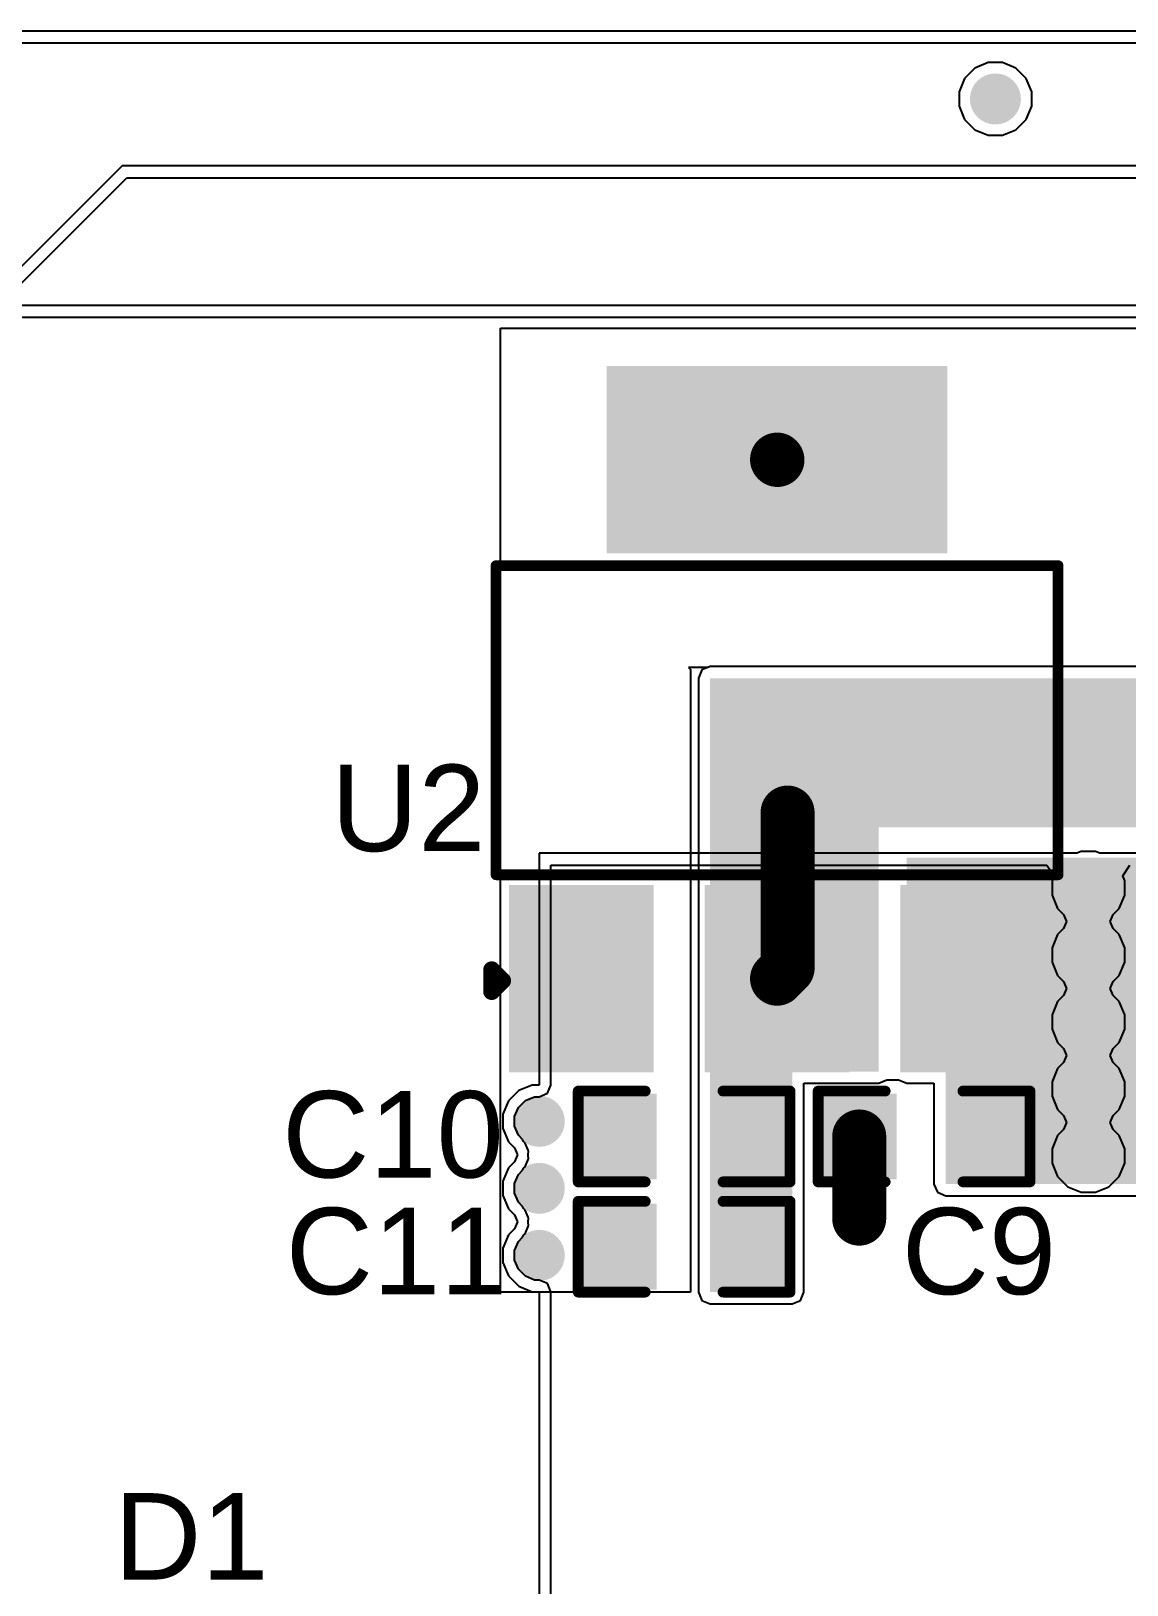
# Model space of a CAD drawing. Header units: millimetres. Extents: x -0.34 to 5.78, y -0.39 to 4.37.
# Drawn here: x 1.184 to 1.691, y 0.53 to 1.248 of the extents above; entities that cross this region are included whole.
import ezdxf

# ---------------------------------------------------------------- set-up
doc = ezdxf.new("R2010")
doc.units = ezdxf.units.MM
doc.header["$MEASUREMENT"] = 0
for name, color, linetype in [('BottomLayer', 5, 'Continuous'), ('BottomSolder', 6, 'Continuous'), ('TopLayer', 1, 'Continuous'), ('TopOverlay', 2, 'Continuous'), ('TopPaste', 8, 'Continuous'), ('TopSolder', 216, 'Continuous'), ('ViaHoleLayer', 16, 'Continuous')]:
    doc.layers.add(name, color=color, linetype=linetype)
doc.styles.add('Arial', font='', dxfattribs={"height": 0.2})
doc.styles.get('Arial').set_extended_font_data('Arial')

# ---------------------------------------------------------------- blocks, each defined once
blk = doc.blocks.new('SOT__223_15')
at = {"layer": 'TopLayer'}
for points in [[(-0.0748, 0.15945), (0.0748, 0.15945), (0.0748, 0.08071), (-0.0748, 0.08071)], [(-0.12008, -0.08071), (-0.06102, -0.08071), (-0.06102, -0.15945), (-0.12008, -0.15945)], [(-0.02953, -0.08071), (0.02953, -0.08071), (0.02953, -0.15945), (-0.02953, -0.15945)], [(0.06102, -0.08071), (0.12008, -0.08071), (0.12008, -0.15945), (0.06102, -0.15945)]]:
    blk.add_hatch(color=1, dxfattribs=at).paths.add_polyline_path(points)
at = {"layer": 'TopPaste'}
for points in [[(-0.0748, 0.15945), (0.0748, 0.15945), (0.0748, 0.08071), (-0.0748, 0.08071)], [(-0.12008, -0.08071), (-0.06102, -0.08071), (-0.06102, -0.15945), (-0.12008, -0.15945)], [(-0.02953, -0.08071), (0.02953, -0.08071), (0.02953, -0.15945), (-0.02953, -0.15945)], [(0.06102, -0.08071), (0.12008, -0.08071), (0.12008, -0.15945), (0.06102, -0.15945)]]:
    blk.add_hatch(color=8, dxfattribs=at).paths.add_polyline_path(points)
at = {"layer": 'TopSolder'}
for points in [[(-0.0788, 0.16345), (0.0788, 0.16345), (0.0788, 0.07671), (-0.0788, 0.07671)], [(-0.12408, -0.07671), (-0.05702, -0.07671), (-0.05702, -0.16345), (-0.12408, -0.16345)], [(-0.03353, -0.07671), (0.03353, -0.07671), (0.03353, -0.16345), (-0.03353, -0.16345)], [(0.05702, -0.07671), (0.12408, -0.07671), (0.12408, -0.16345), (0.05702, -0.16345)]]:
    blk.add_hatch(color=216, dxfattribs=at).paths.add_polyline_path(points)
at = {"layer": 'TopOverlay'}
for points, const_width in [([(-0.13, 0.071), (0.13, 0.071)], 0.005), ([(-0.13, -0.072), (-0.13, 0.071)], 0.005), ([(0.13, -0.072), (0.13, 0.071)], 0.005), ([(-0.13, -0.072), (0.13, -0.072)], 0.005), ([(-0.132, -0.116), (-0.127, -0.121)], 0.00787), ([(-0.132, -0.126), (-0.132, -0.116)], 0.00787), ([(-0.132, -0.126), (-0.127, -0.121)], 0.00787)]:
    blk.add_lwpolyline(points, dxfattribs=dict(at, const_width=const_width))
for points, const_width in [([(-0.13125, 0.071, 1), (-0.12875, 0.071, 1)], 0.0025), ([(-0.13125, 0.071, 1), (-0.12875, 0.071, 1)], 0.0025), ([(0.12875, 0.071, 1), (0.13125, 0.071, 1)], 0.0025), ([(0.12875, 0.071, 1), (0.13125, 0.071, 1)], 0.0025), ([(-0.13125, -0.072, 1), (-0.12875, -0.072, 1)], 0.0025), ([(-0.13125, -0.072, 1), (-0.12875, -0.072, 1)], 0.0025), ([(0.12875, -0.072, 1), (0.13125, -0.072, 1)], 0.0025), ([(0.12875, -0.072, 1), (0.13125, -0.072, 1)], 0.0025), ([(-0.13397, -0.116, 1), (-0.13003, -0.116, 1)], 0.00394), ([(-0.13397, -0.116, 1), (-0.13003, -0.116, 1)], 0.00394), ([(-0.13397, -0.126, 1), (-0.13003, -0.126, 1)], 0.00394), ([(-0.13397, -0.126, 1), (-0.13003, -0.126, 1)], 0.00394), ([(-0.12897, -0.121, 1), (-0.12503, -0.121, 1)], 0.00394), ([(-0.12897, -0.121, 1), (-0.12503, -0.121, 1)], 0.00394)]:
    blk.add_lwpolyline(points, format="xyb", close=True, dxfattribs=dict(at, const_width=const_width))
blk = doc.blocks.new('C___0603_139')
at = {"layer": 'TopLayer'}
for points in [[(-0.015, 0.0175), (-0.015, -0.0175), (-0.045, -0.0175), (-0.045, 0.0175)], [(0.045, 0.0175), (0.045, -0.0175), (0.015, -0.0175), (0.015, 0.0175)]]:
    blk.add_hatch(color=1, dxfattribs=at).paths.add_polyline_path(points)
at = {"layer": 'TopPaste'}
for points in [[(-0.015, 0.0175), (-0.015, -0.0175), (-0.045, -0.0175), (-0.045, 0.0175)], [(0.045, 0.0175), (0.045, -0.0175), (0.015, -0.0175), (0.015, 0.0175)]]:
    blk.add_hatch(color=8, dxfattribs=at).paths.add_polyline_path(points)
at = {"layer": 'TopSolder'}
for points in [[(-0.01264, 0.01986), (-0.01264, -0.01986), (-0.04736, -0.01986), (-0.04736, 0.01986)], [(0.04736, 0.01986), (0.04736, -0.01986), (0.01264, -0.01986), (0.01264, 0.01986)]]:
    blk.add_hatch(color=216, dxfattribs=at).paths.add_polyline_path(points)
at = {"layer": 'TopOverlay', "const_width": 0.005}
for points in [[(-0.049, 0.021), (-0.018, 0.021)], [(-0.049, -0.021), (-0.049, 0.021)], [(0.018, 0.021), (0.049, 0.021)], [(0.049, -0.021), (0.049, 0.021)], [(-0.049, -0.021), (-0.018, -0.021)], [(0.018, -0.021), (0.049, -0.021)]]:
    blk.add_lwpolyline(points, dxfattribs=at)
at = {"layer": 'TopOverlay', "const_width": 0.0025}
for points in [[(-0.05025, 0.021, 1), (-0.04775, 0.021, 1)], [(-0.05025, 0.021, 1), (-0.04775, 0.021, 1)], [(-0.01925, 0.021, 1), (-0.01675, 0.021, 1)], [(0.01675, 0.021, 1), (0.01925, 0.021, 1)], [(0.04775, 0.021, 1), (0.05025, 0.021, 1)], [(0.04775, 0.021, 1), (0.05025, 0.021, 1)], [(-0.05025, -0.021, 1), (-0.04775, -0.021, 1)], [(-0.05025, -0.021, 1), (-0.04775, -0.021, 1)], [(-0.01925, -0.021, 1), (-0.01675, -0.021, 1)], [(0.01675, -0.021, 1), (0.01925, -0.021, 1)], [(0.04775, -0.021, 1), (0.05025, -0.021, 1)], [(0.04775, -0.021, 1), (0.05025, -0.021, 1)]]:
    blk.add_lwpolyline(points, format="xyb", close=True, dxfattribs=at)
blk = doc.blocks.new('C___0603_140')
at = {"layer": 'TopLayer'}
for points in [[(-0.015, 0.0175), (-0.015, -0.0175), (-0.045, -0.0175), (-0.045, 0.0175)], [(0.045, 0.0175), (0.045, -0.0175), (0.015, -0.0175), (0.015, 0.0175)]]:
    blk.add_hatch(color=1, dxfattribs=at).paths.add_polyline_path(points)
at = {"layer": 'TopPaste'}
for points in [[(-0.015, 0.0175), (-0.015, -0.0175), (-0.045, -0.0175), (-0.045, 0.0175)], [(0.045, 0.0175), (0.045, -0.0175), (0.015, -0.0175), (0.015, 0.0175)]]:
    blk.add_hatch(color=8, dxfattribs=at).paths.add_polyline_path(points)
at = {"layer": 'TopSolder'}
for points in [[(-0.01264, 0.01986), (-0.01264, -0.01986), (-0.04736, -0.01986), (-0.04736, 0.01986)], [(0.04736, 0.01986), (0.04736, -0.01986), (0.01264, -0.01986), (0.01264, 0.01986)]]:
    blk.add_hatch(color=216, dxfattribs=at).paths.add_polyline_path(points)
at = {"layer": 'TopOverlay', "const_width": 0.005}
for points in [[(-0.049, 0.021), (-0.018, 0.021)], [(-0.049, -0.021), (-0.049, 0.021)], [(0.018, 0.021), (0.049, 0.021)], [(0.049, -0.021), (0.049, 0.021)], [(-0.049, -0.021), (-0.018, -0.021)], [(0.018, -0.021), (0.049, -0.021)]]:
    blk.add_lwpolyline(points, dxfattribs=at)
at = {"layer": 'TopOverlay', "const_width": 0.0025}
for points in [[(-0.05025, 0.021, 1), (-0.04775, 0.021, 1)], [(-0.05025, 0.021, 1), (-0.04775, 0.021, 1)], [(-0.01925, 0.021, 1), (-0.01675, 0.021, 1)], [(0.01675, 0.021, 1), (0.01925, 0.021, 1)], [(0.04775, 0.021, 1), (0.05025, 0.021, 1)], [(0.04775, 0.021, 1), (0.05025, 0.021, 1)], [(-0.05025, -0.021, 1), (-0.04775, -0.021, 1)], [(-0.05025, -0.021, 1), (-0.04775, -0.021, 1)], [(-0.01925, -0.021, 1), (-0.01675, -0.021, 1)], [(0.01675, -0.021, 1), (0.01925, -0.021, 1)], [(0.04775, -0.021, 1), (0.05025, -0.021, 1)], [(0.04775, -0.021, 1), (0.05025, -0.021, 1)]]:
    blk.add_lwpolyline(points, format="xyb", close=True, dxfattribs=at)
blk = doc.blocks.new('C___0603_141')
at = {"layer": 'TopLayer'}
for points in [[(-0.015, 0.0175), (-0.015, -0.0175), (-0.045, -0.0175), (-0.045, 0.0175)], [(0.045, 0.0175), (0.045, -0.0175), (0.015, -0.0175), (0.015, 0.0175)]]:
    blk.add_hatch(color=1, dxfattribs=at).paths.add_polyline_path(points)
at = {"layer": 'TopPaste'}
for points in [[(-0.015, 0.0175), (-0.015, -0.0175), (-0.045, -0.0175), (-0.045, 0.0175)], [(0.045, 0.0175), (0.045, -0.0175), (0.015, -0.0175), (0.015, 0.0175)]]:
    blk.add_hatch(color=8, dxfattribs=at).paths.add_polyline_path(points)
at = {"layer": 'TopSolder'}
for points in [[(-0.01264, 0.01986), (-0.01264, -0.01986), (-0.04736, -0.01986), (-0.04736, 0.01986)], [(0.04736, 0.01986), (0.04736, -0.01986), (0.01264, -0.01986), (0.01264, 0.01986)]]:
    blk.add_hatch(color=216, dxfattribs=at).paths.add_polyline_path(points)
at = {"layer": 'TopOverlay', "const_width": 0.005}
for points in [[(-0.049, 0.021), (-0.018, 0.021)], [(-0.049, -0.021), (-0.049, 0.021)], [(0.018, 0.021), (0.049, 0.021)], [(0.049, -0.021), (0.049, 0.021)], [(-0.049, -0.021), (-0.018, -0.021)], [(0.018, -0.021), (0.049, -0.021)]]:
    blk.add_lwpolyline(points, dxfattribs=at)
at = {"layer": 'TopOverlay', "const_width": 0.0025}
for points in [[(-0.05025, 0.021, 1), (-0.04775, 0.021, 1)], [(-0.05025, 0.021, 1), (-0.04775, 0.021, 1)], [(-0.01925, 0.021, 1), (-0.01675, 0.021, 1)], [(0.01675, 0.021, 1), (0.01925, 0.021, 1)], [(0.04775, 0.021, 1), (0.05025, 0.021, 1)], [(0.04775, 0.021, 1), (0.05025, 0.021, 1)], [(-0.05025, -0.021, 1), (-0.04775, -0.021, 1)], [(-0.05025, -0.021, 1), (-0.04775, -0.021, 1)], [(-0.01925, -0.021, 1), (-0.01675, -0.021, 1)], [(0.01675, -0.021, 1), (0.01925, -0.021, 1)], [(0.04775, -0.021, 1), (0.05025, -0.021, 1)], [(0.04775, -0.021, 1), (0.05025, -0.021, 1)]]:
    blk.add_lwpolyline(points, format="xyb", close=True, dxfattribs=at)

msp = doc.modelspace()

# ---------------------------------------------------------------- hatches: boundary and pattern name
at = {"layer": 'BottomLayer'}
h = msp.add_hatch(color=5, dxfattribs=at)
edge = h.paths.add_edge_path()
edge.add_arc((1.63, 1.217), 0.01181, 0, 360)
h = msp.add_hatch(color=5, dxfattribs=at)
edge = h.paths.add_edge_path()
edge.add_arc((1.673, 0.852), 0.01181, 0, 360)
h = msp.add_hatch(color=5, dxfattribs=at)
edge = h.paths.add_edge_path()
edge.add_arc((1.673, 0.821), 0.01181, 0, 360)
h = msp.add_hatch(color=5, dxfattribs=at)
edge = h.paths.add_edge_path()
edge.add_arc((1.673, 0.79), 0.01181, 0, 360)
h = msp.add_hatch(color=5, dxfattribs=at)
edge = h.paths.add_edge_path()
edge.add_arc((1.673, 0.759), 0.01181, 0, 360)
h = msp.add_hatch(color=5, dxfattribs=at)
edge = h.paths.add_edge_path()
edge.add_arc((1.419, 0.744), 0.01181, 0, 360)
h = msp.add_hatch(color=5, dxfattribs=at)
edge = h.paths.add_edge_path()
edge.add_arc((1.673, 0.728), 0.01181, 0, 360)
h = msp.add_hatch(color=5, dxfattribs=at)
edge = h.paths.add_edge_path()
edge.add_arc((1.419, 0.713), 0.01181, 0, 360)
h = msp.add_hatch(color=5, dxfattribs=at)
edge = h.paths.add_edge_path()
edge.add_arc((1.567, 0.699), 0.01181, 0, 360)
h = msp.add_hatch(color=5, dxfattribs=at)
edge = h.paths.add_edge_path()
edge.add_arc((1.419, 0.682), 0.01181, 0, 360)
at = {"layer": 'BottomSolder'}
h = msp.add_hatch(color=6, dxfattribs=at)
edge = h.paths.add_edge_path()
edge.add_arc((1.63, 1.217), 0.00991, 0, 360)
h = msp.add_hatch(color=6, dxfattribs=at)
edge = h.paths.add_edge_path()
edge.add_arc((1.673, 0.852), 0.00991, 0, 360)
h = msp.add_hatch(color=6, dxfattribs=at)
edge = h.paths.add_edge_path()
edge.add_arc((1.673, 0.821), 0.00991, 0, 360)
h = msp.add_hatch(color=6, dxfattribs=at)
edge = h.paths.add_edge_path()
edge.add_arc((1.673, 0.79), 0.00991, 0, 360)
h = msp.add_hatch(color=6, dxfattribs=at)
edge = h.paths.add_edge_path()
edge.add_arc((1.673, 0.759), 0.00991, 0, 360)
h = msp.add_hatch(color=6, dxfattribs=at)
edge = h.paths.add_edge_path()
edge.add_arc((1.419, 0.744), 0.00991, 0, 360)
h = msp.add_hatch(color=6, dxfattribs=at)
edge = h.paths.add_edge_path()
edge.add_arc((1.673, 0.728), 0.00991, 0, 360)
h = msp.add_hatch(color=6, dxfattribs=at)
edge = h.paths.add_edge_path()
edge.add_arc((1.419, 0.713), 0.00991, 0, 360)
h = msp.add_hatch(color=6, dxfattribs=at)
edge = h.paths.add_edge_path()
edge.add_arc((1.567, 0.699), 0.00991, 0, 360)
h = msp.add_hatch(color=6, dxfattribs=at)
edge = h.paths.add_edge_path()
edge.add_arc((1.419, 0.682), 0.00991, 0, 360)
at = {"layer": 'TopLayer'}
h = msp.add_hatch(color=1, dxfattribs=at)
edge = h.paths.add_edge_path()
edge.add_arc((1.63, 1.217), 0.01181, 0, 360)
for points in [[(1.498, 0.767), (1.576, 0.767), (1.576, 0.949), (1.498, 0.949)], [(1.888, 0.88003), (1.888, 0.94903), (1.49982, 0.94903), (1.49982, 0.88003)], [(1.589, 0.767), (1.711, 0.767), (1.711, 0.866), (1.589, 0.866)], [(1.498, 0.665), (1.536, 0.665), (1.536, 0.851), (1.498, 0.851)], [(1.607, 0.715), (1.714, 0.715), (1.714, 0.852), (1.607, 0.852)]]:
    msp.add_hatch(color=1, dxfattribs=at).paths.add_polyline_path(points)
h = msp.add_hatch(color=1, dxfattribs=at)
edge = h.paths.add_edge_path()
edge.add_arc((1.673, 0.852), 0.01181, 0, 360)
h = msp.add_hatch(color=1, dxfattribs=at)
edge = h.paths.add_edge_path()
edge.add_arc((1.673, 0.821), 0.01181, 0, 360)
h = msp.add_hatch(color=1, dxfattribs=at)
edge = h.paths.add_edge_path()
edge.add_arc((1.673, 0.79), 0.01181, 0, 360)
h = msp.add_hatch(color=1, dxfattribs=at)
edge = h.paths.add_edge_path()
edge.add_arc((1.673, 0.759), 0.01181, 0, 360)
h = msp.add_hatch(color=1, dxfattribs=at)
edge = h.paths.add_edge_path()
edge.add_arc((1.419, 0.744), 0.01181, 0, 360)
h = msp.add_hatch(color=1, dxfattribs=at)
edge = h.paths.add_edge_path()
edge.add_arc((1.673, 0.728), 0.01181, 0, 360)
h = msp.add_hatch(color=1, dxfattribs=at)
edge = h.paths.add_edge_path()
edge.add_arc((1.419, 0.713), 0.01181, 0, 360)
h = msp.add_hatch(color=1, dxfattribs=at)
edge = h.paths.add_edge_path()
edge.add_arc((1.567, 0.699), 0.01181, 0, 360)
h = msp.add_hatch(color=1, dxfattribs=at)
edge = h.paths.add_edge_path()
edge.add_arc((1.419, 0.682), 0.01181, 0, 360)
at = {"layer": 'TopSolder'}
h = msp.add_hatch(color=216, dxfattribs=at)
edge = h.paths.add_edge_path()
edge.add_arc((1.63, 1.217), 0.00991, 0, 360)
h = msp.add_hatch(color=216, dxfattribs=at)
edge = h.paths.add_edge_path()
edge.add_arc((1.673, 0.852), 0.00991, 0, 360)
h = msp.add_hatch(color=216, dxfattribs=at)
edge = h.paths.add_edge_path()
edge.add_arc((1.673, 0.821), 0.00991, 0, 360)
h = msp.add_hatch(color=216, dxfattribs=at)
edge = h.paths.add_edge_path()
edge.add_arc((1.673, 0.79), 0.00991, 0, 360)
h = msp.add_hatch(color=216, dxfattribs=at)
edge = h.paths.add_edge_path()
edge.add_arc((1.673, 0.759), 0.00991, 0, 360)
h = msp.add_hatch(color=216, dxfattribs=at)
edge = h.paths.add_edge_path()
edge.add_arc((1.419, 0.744), 0.00991, 0, 360)
h = msp.add_hatch(color=216, dxfattribs=at)
edge = h.paths.add_edge_path()
edge.add_arc((1.673, 0.728), 0.00991, 0, 360)
h = msp.add_hatch(color=216, dxfattribs=at)
edge = h.paths.add_edge_path()
edge.add_arc((1.419, 0.713), 0.00991, 0, 360)
h = msp.add_hatch(color=216, dxfattribs=at)
edge = h.paths.add_edge_path()
edge.add_arc((1.567, 0.699), 0.00991, 0, 360)
h = msp.add_hatch(color=216, dxfattribs=at)
edge = h.paths.add_edge_path()
edge.add_arc((1.419, 0.682), 0.00991, 0, 360)
at = {"layer": 'ViaHoleLayer'}
h = msp.add_hatch(color=16, dxfattribs=at)
edge = h.paths.add_edge_path()
edge.add_arc((1.63, 1.217), 0.00591, 0, 360)
h = msp.add_hatch(color=16, dxfattribs=at)
edge = h.paths.add_edge_path()
edge.add_arc((1.673, 0.852), 0.00591, 0, 360)
h = msp.add_hatch(color=16, dxfattribs=at)
edge = h.paths.add_edge_path()
edge.add_arc((1.673, 0.821), 0.00591, 0, 360)
h = msp.add_hatch(color=16, dxfattribs=at)
edge = h.paths.add_edge_path()
edge.add_arc((1.673, 0.79), 0.00591, 0, 360)
h = msp.add_hatch(color=16, dxfattribs=at)
edge = h.paths.add_edge_path()
edge.add_arc((1.673, 0.759), 0.00591, 0, 360)
h = msp.add_hatch(color=16, dxfattribs=at)
edge = h.paths.add_edge_path()
edge.add_arc((1.419, 0.744), 0.00591, 0, 360)
h = msp.add_hatch(color=16, dxfattribs=at)
edge = h.paths.add_edge_path()
edge.add_arc((1.673, 0.728), 0.00591, 0, 360)
h = msp.add_hatch(color=16, dxfattribs=at)
edge = h.paths.add_edge_path()
edge.add_arc((1.419, 0.713), 0.00591, 0, 360)
h = msp.add_hatch(color=16, dxfattribs=at)
edge = h.paths.add_edge_path()
edge.add_arc((1.567, 0.699), 0.00591, 0, 360)
h = msp.add_hatch(color=16, dxfattribs=at)
edge = h.paths.add_edge_path()
edge.add_arc((1.419, 0.682), 0.00591, 0, 360)

# ---------------------------------------------------------------- linework, layer by layer
at = {"layer": 'BottomLayer'}
for p, q in [((1.62048, 1.23125), (1.61575, 1.22652)), ((1.62666, 1.23381), (1.62048, 1.23125)), ((1.63334, 1.23381), (1.62666, 1.23381)), ((1.63952, 1.23125), (1.63334, 1.23381)), ((1.64425, 1.22652), (1.63952, 1.23125)), ((1.61575, 1.22652), (1.61319, 1.22034)), ((1.64681, 1.22034), (1.64425, 1.22652)), ((1.61319, 1.22034), (1.61319, 1.21366)), ((1.64681, 1.21366), (1.64681, 1.22034)), ((1.61319, 1.21366), (1.61575, 1.20748)), ((1.64425, 1.20748), (1.64681, 1.21366)), ((1.61575, 1.20748), (1.62048, 1.20275)), ((1.62048, 1.20275), (1.62666, 1.20019)), ((1.63334, 1.20019), (1.63952, 1.20275)), ((1.63952, 1.20275), (1.64425, 1.20748)), ((1.62666, 1.20019), (1.63334, 1.20019)), ((2.7581, 1.12141), (1.165, 1.12141)), ((1.165, 1.116), (2.7581, 1.116)), ((1.6677, 0.868), (1.419, 0.868)), ((1.419, 0.868), (1.419, 0.76081)), ((1.66966, 0.86881), (1.6677, 0.868)), ((1.67634, 0.86881), (1.66966, 0.86881)), ((1.6783, 0.868), (1.67634, 0.86881)), ((2.3518, 0.868), (1.6783, 0.868)), ((1.42441, 0.76081), (1.42441, 0.86259)), ((1.42441, 0.86259), (1.65378, 0.86259)), ((1.65378, 0.86259), (1.65712, 0.85759)), ((1.65712, 0.85759), (1.65619, 0.85534)), ((1.68888, 0.85759), (1.69222, 0.86259)), ((1.68981, 0.85534), (1.68888, 0.85759)), ((1.65619, 0.85534), (1.65619, 0.84866)), ((1.65619, 0.84866), (1.65875, 0.84248)), ((1.68725, 0.84248), (1.68981, 0.84866)), ((1.68981, 0.84866), (1.68981, 0.85534)), ((1.65875, 0.84248), (1.66146, 0.83977)), ((1.68454, 0.83977), (1.68725, 0.84248)), ((1.66146, 0.83977), (1.66292, 0.8365)), ((1.66292, 0.8365), (1.66146, 0.83323)), ((1.68308, 0.8365), (1.68454, 0.83977)), ((1.68454, 0.83323), (1.68308, 0.8365)), ((1.65875, 0.83052), (1.65619, 0.82434)), ((1.66146, 0.83323), (1.65875, 0.83052)), ((1.68725, 0.83052), (1.68454, 0.83323)), ((1.68981, 0.82434), (1.68725, 0.83052)), ((1.65619, 0.82434), (1.65619, 0.81766)), ((1.68981, 0.81766), (1.68981, 0.82434)), ((1.65619, 0.81766), (1.65875, 0.81148)), ((1.68725, 0.81148), (1.68981, 0.81766)), ((1.65875, 0.81148), (1.66146, 0.80877)), ((1.66146, 0.80877), (1.66292, 0.8055)), ((1.66292, 0.8055), (1.66146, 0.80223)), ((1.68308, 0.8055), (1.68454, 0.80877)), ((1.68454, 0.80223), (1.68308, 0.8055)), ((1.68454, 0.80877), (1.68725, 0.81148)), ((1.65875, 0.79952), (1.65619, 0.79334)), ((1.66146, 0.80223), (1.65875, 0.79952)), ((1.68725, 0.79952), (1.68454, 0.80223)), ((1.68981, 0.79334), (1.68725, 0.79952)), ((1.65619, 0.79334), (1.65619, 0.78666)), ((1.68981, 0.78666), (1.68981, 0.79334)), ((1.65619, 0.78666), (1.65875, 0.78048)), ((1.68725, 0.78048), (1.68981, 0.78666)), ((1.65875, 0.78048), (1.66146, 0.77777)), ((1.66146, 0.77777), (1.66292, 0.7745)), ((1.68308, 0.7745), (1.68454, 0.77777)), ((1.68454, 0.77777), (1.68725, 0.78048)), ((1.66146, 0.77123), (1.65875, 0.76852)), ((1.66292, 0.7745), (1.66146, 0.77123)), ((1.68454, 0.77123), (1.68308, 0.7745)), ((1.68725, 0.76852), (1.68454, 0.77123)), ((1.65875, 0.76852), (1.65619, 0.76234)), ((1.65619, 0.76234), (1.65619, 0.75566)), ((1.68981, 0.76234), (1.68725, 0.76852)), ((1.68981, 0.75566), (1.68981, 0.76234)), ((1.40948, 0.75825), (1.40475, 0.75352)), ((1.41566, 0.76081), (1.40948, 0.75825)), ((1.41254, 0.75366), (1.41673, 0.7554)), ((1.419, 0.76081), (1.41566, 0.76081)), ((1.41673, 0.7554), (1.419, 0.7554)), ((1.419, 0.7554), (1.42283, 0.75698)), ((1.42283, 0.75698), (1.42441, 0.76081)), ((1.65619, 0.75566), (1.65875, 0.74948)), ((1.68725, 0.74948), (1.68981, 0.75566)), ((1.40475, 0.75352), (1.40219, 0.74734)), ((1.4076, 0.74627), (1.40934, 0.75046)), ((1.40934, 0.75046), (1.41254, 0.75366)), ((1.65875, 0.74948), (1.66146, 0.74677)), ((1.68454, 0.74677), (1.68725, 0.74948)), ((1.40219, 0.74734), (1.40219, 0.74066)), ((1.40219, 0.74066), (1.40475, 0.73448)), ((1.4076, 0.74173), (1.4076, 0.74627)), ((1.40934, 0.73754), (1.4076, 0.74173)), ((1.66146, 0.74677), (1.66292, 0.7435)), ((1.66292, 0.7435), (1.66146, 0.74023)), ((1.68308, 0.7435), (1.68454, 0.74677)), ((1.68454, 0.74023), (1.68308, 0.7435)), ((1.40475, 0.73448), (1.40746, 0.73177)), ((1.41129, 0.73559), (1.40934, 0.73754)), ((1.41167, 0.73467), (1.41129, 0.73559)), ((1.4124, 0.73397), (1.41167, 0.73467)), ((1.41386, 0.73071), (1.4124, 0.73397)), ((1.65875, 0.73752), (1.65619, 0.73134)), ((1.66146, 0.74023), (1.65875, 0.73752)), ((1.68725, 0.73752), (1.68454, 0.74023)), ((1.68981, 0.73134), (1.68725, 0.73752)), ((1.40746, 0.73177), (1.40892, 0.7285)), ((1.40892, 0.7285), (1.40746, 0.72523)), ((1.4124, 0.72303), (1.41386, 0.72629)), ((1.41386, 0.73055), (1.41386, 0.73071)), ((1.41397, 0.73043), (1.41386, 0.73055)), ((1.41386, 0.72645), (1.41397, 0.72657)), ((1.41386, 0.72629), (1.41386, 0.72645)), ((1.41392, 0.7285), (1.41397, 0.73043)), ((1.41397, 0.72657), (1.41392, 0.7285)), ((1.65619, 0.73134), (1.65619, 0.72466)), ((1.68981, 0.72466), (1.68981, 0.73134)), ((1.40475, 0.72252), (1.40219, 0.71634)), ((1.40746, 0.72523), (1.40475, 0.72252)), ((1.4076, 0.71527), (1.40934, 0.71946)), ((1.40934, 0.71946), (1.41129, 0.72141)), ((1.41129, 0.72141), (1.41167, 0.72233)), ((1.41167, 0.72233), (1.4124, 0.72303)), ((1.65619, 0.72466), (1.65875, 0.71848)), ((1.68725, 0.71848), (1.68981, 0.72466)), ((1.40219, 0.71634), (1.40219, 0.70966)), ((1.4076, 0.71073), (1.4076, 0.71527)), ((1.65875, 0.71848), (1.66348, 0.71375)), ((1.66348, 0.71375), (1.66966, 0.71119)), ((1.67634, 0.71119), (1.68252, 0.71375)), ((1.68252, 0.71375), (1.68725, 0.71848)), ((1.40219, 0.70966), (1.40475, 0.70348)), ((1.40934, 0.70654), (1.4076, 0.71073)), ((1.41129, 0.70459), (1.40934, 0.70654)), ((1.41167, 0.70367), (1.41129, 0.70459)), ((1.66966, 0.71119), (1.67634, 0.71119)), ((1.40475, 0.70348), (1.40746, 0.70077)), ((1.40746, 0.70077), (1.40892, 0.6975)), ((1.40892, 0.6975), (1.40746, 0.69423)), ((1.4124, 0.70297), (1.41167, 0.70367)), ((1.41386, 0.69971), (1.4124, 0.70297)), ((1.41386, 0.69955), (1.41386, 0.69971)), ((1.41397, 0.69943), (1.41386, 0.69955)), ((1.41392, 0.6975), (1.41397, 0.69943)), ((1.41397, 0.69557), (1.41392, 0.6975)), ((1.40475, 0.69152), (1.40219, 0.68534)), ((1.40746, 0.69423), (1.40475, 0.69152)), ((1.40934, 0.68846), (1.41129, 0.69041)), ((1.41129, 0.69041), (1.41167, 0.69133)), ((1.41167, 0.69133), (1.4124, 0.69203)), ((1.4124, 0.69203), (1.41386, 0.69529)), ((1.41386, 0.69545), (1.41397, 0.69557)), ((1.41386, 0.69529), (1.41386, 0.69545)), ((1.40219, 0.68534), (1.40219, 0.67866)), ((1.4076, 0.68427), (1.40934, 0.68846)), ((1.4076, 0.67973), (1.4076, 0.68427)), ((1.40219, 0.67866), (1.40475, 0.67248)), ((1.40934, 0.67554), (1.4076, 0.67973)), ((1.40475, 0.67248), (1.40948, 0.66775)), ((1.41254, 0.67234), (1.40934, 0.67554)), ((1.41673, 0.6706), (1.41254, 0.67234)), ((1.419, 0.6706), (1.41673, 0.6706)), ((1.42283, 0.66902), (1.419, 0.6706)), ((1.42441, 0.66519), (1.42283, 0.66902)), ((1.40948, 0.66775), (1.41566, 0.66519)), ((1.41566, 0.66519), (1.419, 0.66519)), ((1.419, 0.66519), (1.419, 0.269)), ((1.42441, 0.269), (1.42441, 0.66519))]:
    msp.add_line(p, q, dxfattribs=at)
at = {"layer": 'TopLayer'}
for p, q in [((1.969, 1.24841), (1.13066, 1.24841)), ((0.581, 1.243), (1.969, 1.243)), ((1.226, 1.186), (1.171, 1.131)), ((1.17641, 1.12876), (1.22824, 1.18059)), ((1.929, 1.186), (1.226, 1.186)), ((1.22824, 1.18059), (1.92676, 1.18059)), ((1.401, 0.665), (1.401, 1.111)), ((1.401, 1.111), (1.803, 1.111)), ((1.49701, 0.954), (1.488, 0.954)), ((1.488, 0.954), (1.489, 0.953)), ((1.489, 0.953), (1.489, 0.665)), ((1.49417, 0.95283), (1.49259, 0.949)), ((1.49259, 0.949), (1.49259, 0.851)), ((1.498, 0.95441), (1.49417, 0.95283)), ((1.498, 0.95441), (1.49701, 0.954)), ((1.49974, 0.95441), (1.498, 0.95441)), ((1.49974, 0.95441), (1.498, 0.95441)), ((1.49982, 0.95445), (1.49974, 0.95441)), ((1.49982, 0.95445), (1.49974, 0.95441)), ((1.83859, 0.95445), (1.49982, 0.95445)), ((1.78045, 0.95445), (1.49982, 0.95445)), ((1.49259, 0.851), (1.49259, 0.767)), ((1.49259, 0.767), (1.49259, 0.665)), ((1.576, 0.76159), (1.57977, 0.76315)), ((1.57977, 0.76315), (1.57983, 0.76317)), ((1.57983, 0.76317), (1.58517, 0.76317)), ((1.58517, 0.76317), (1.58523, 0.76315)), ((1.58523, 0.76315), (1.589, 0.76159)), ((1.54141, 0.665), (1.54141, 0.76159)), ((1.54141, 0.76159), (1.576, 0.76159)), ((1.589, 0.76159), (1.60159, 0.76159)), ((1.60159, 0.76159), (1.60159, 0.715)), ((1.60159, 0.715), (1.60317, 0.71117)), ((1.60317, 0.71117), (1.607, 0.70959)), ((1.607, 0.70959), (2.082, 0.70959)), ((1.489, 0.665), (1.401, 0.665)), ((1.49259, 0.665), (1.49417, 0.66117)), ((1.53983, 0.66117), (1.54141, 0.665)), ((1.49417, 0.66117), (1.498, 0.65959)), ((1.498, 0.65959), (1.536, 0.65959)), ((1.536, 0.65959), (1.53983, 0.66117))]:
    msp.add_line(p, q, dxfattribs=at)
at = {"layer": 'TopLayer', "const_width": 0.025}
for points in [[(1.529, 1.05016), (1.52916, 1.05)], [(1.53386, 0.81486), (1.53386, 0.88686)], [(1.529, 0.81), (1.53386, 0.81486)], [(1.567, 0.699), (1.567, 0.737)]]:
    msp.add_lwpolyline(points, dxfattribs=at)
at = {"layer": 'TopLayer', "const_width": 0.0125}
for points in [[(1.52275, 1.05016, 1), (1.53525, 1.05016, 1)], [(1.52291, 1.05, 1), (1.53541, 1.05, 1)], [(1.52761, 0.88686, 1), (1.54011, 0.88686, 1)], [(1.52761, 0.81486, 1), (1.54011, 0.81486, 1)], [(1.52761, 0.81486, 1), (1.54011, 0.81486, 1)], [(1.52275, 0.81, 1), (1.53525, 0.81, 1)], [(1.56075, 0.737, 1), (1.57325, 0.737, 1)], [(1.56075, 0.699, 1), (1.57325, 0.699, 1)]]:
    msp.add_lwpolyline(points, format="xyb", close=True, dxfattribs=at)

# ---------------------------------------------------------------- block references
for name, p in [('SOT__223_15', (1.529, 0.93008)), ('C___0603_140', (1.486, 0.737)), ('C___0603_141', (1.597, 0.737)), ('C___0603_139', (1.486, 0.686))]:
    msp.add_blockref(name, p)

# ---------------------------------------------------------------- texts
at = {"layer": 'TopOverlay', "style": 'Arial'}
for s, p in [('U2', (1.32268, 0.86901)), ('C10', (1.30002, 0.71801)), ('C11', (1.30168, 0.66401)), ('C9', (1.58668, 0.66401)), ('D1', (1.22234, 0.53201))]:
    msp.add_text(s, height=0.04, dxfattribs=at).set_placement(p)

doc.saveas('drawing.dxf')
